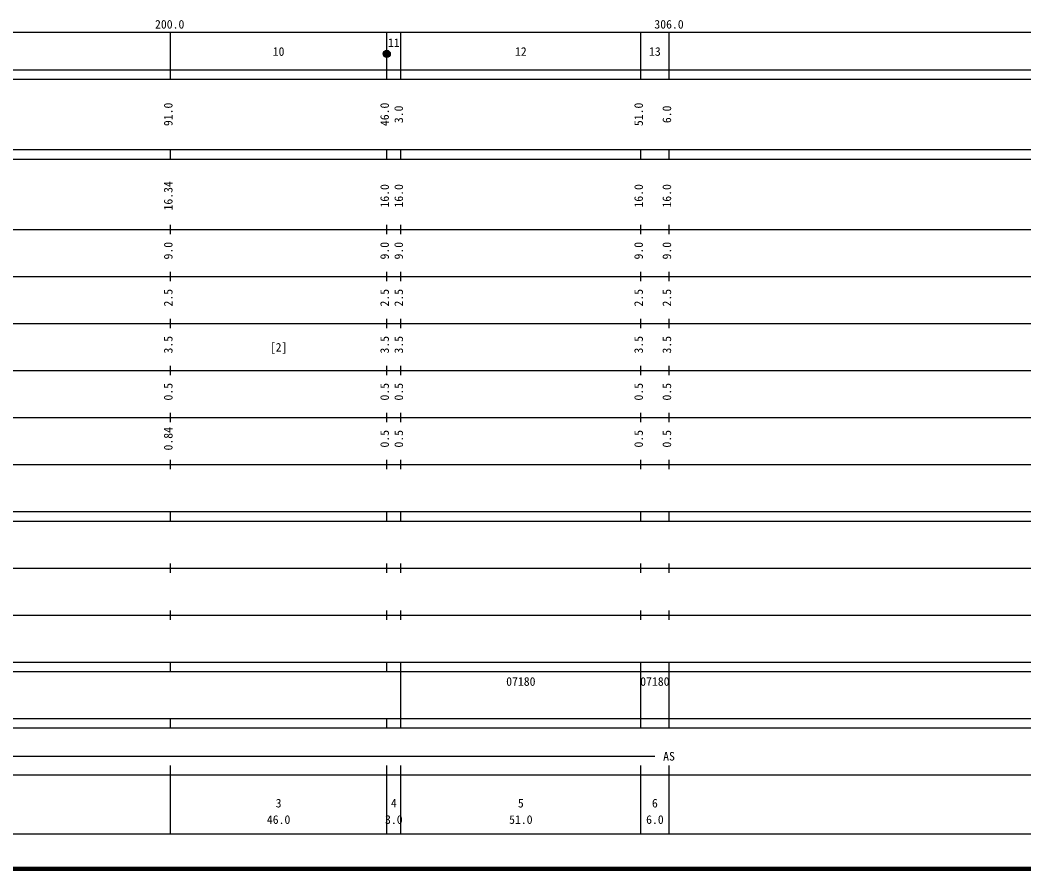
# Model space of a CAD drawing. Units: millimetres on the paper, enlarged 1000 times. Extents: x 40000 to 680000, y 20000 to 380000.
# Drawn here: x 236040 to 449454, y 20000 to 200558 of the extents above; entities that cross this region are included whole.
import ezdxf
from ezdxf.enums import TextEntityAlignment as Align

# ---------------------------------------------------------------- set-up
doc = ezdxf.new("R2010")
doc.units = ezdxf.units.MM
doc.header["$LTSCALE"] = 1000
doc.header["$PDMODE"] = 32
doc.header["$PDSIZE"] = 500
doc.layers.add('M-TTL', color=2, linetype='Continuous', lineweight=140)
doc.layers.add('M-TTL-BAND', color=7, linetype='Continuous', lineweight=25)
doc.styles.add('ＭＳ ゴシック', font='')
doc.styles.get('ＭＳ ゴシック').set_extended_font_data('MS Gothic')

msp = doc.modelspace()

# ---------------------------------------------------------------- linework, layer by layer
at = {"layer": 'M-TTL'}
msp.add_line((40000, 20000), (680000, 20000), dxfattribs=at)
at = {"layer": 'M-TTL-BAND'}
for p, q in [((68000, 198000), (579000, 198000)), ((268000, 188000), (268000, 198000)), ((314000, 188000), (314000, 198000)), ((317000, 188000), (317000, 198000)), ((368000, 188000), (368000, 198000)), ((374000, 188000), (374000, 198000)), ((40000, 190000), (579000, 190000)), ((40000, 188000), (579000, 188000)), ((40000, 173000), (579000, 173000)), ((268000, 171000), (268000, 173000)), ((314000, 171000), (314000, 173000)), ((317000, 171000), (317000, 173000)), ((368000, 171000), (368000, 173000)), ((374000, 171000), (374000, 173000)), ((40000, 171000), (579000, 171000)), ((40000, 156000), (579000, 156000)), ((268000, 155000), (268000, 157000)), ((314000, 155000), (314000, 157000)), ((317000, 155000), (317000, 157000)), ((368000, 155000), (368000, 157000)), ((374000, 155000), (374000, 157000)), ((46000, 146000), (579000, 146000)), ((268000, 145000), (268000, 147000)), ((314000, 145000), (314000, 147000)), ((317000, 145000), (317000, 147000)), ((368000, 145000), (368000, 147000)), ((374000, 145000), (374000, 147000)), ((268000, 135000), (268000, 137000)), ((314000, 135000), (314000, 137000)), ((317000, 135000), (317000, 137000)), ((368000, 135000), (368000, 137000)), ((374000, 135000), (374000, 137000)), ((52000, 136000), (579000, 136000)), ((46000, 126000), (579000, 126000)), ((268000, 125000), (268000, 127000)), ((314000, 125000), (314000, 127000)), ((317000, 125000), (317000, 127000)), ((368000, 125000), (368000, 127000)), ((374000, 125000), (374000, 127000)), ((52000, 116000), (579000, 116000)), ((268000, 115000), (268000, 117000)), ((314000, 115000), (314000, 117000)), ((317000, 115000), (317000, 117000)), ((368000, 115000), (368000, 117000)), ((374000, 115000), (374000, 117000)), ((268000, 105000), (268000, 107000)), ((314000, 105000), (314000, 107000)), ((317000, 105000), (317000, 107000)), ((368000, 105000), (368000, 107000)), ((374000, 105000), (374000, 107000)), ((46000, 106000), (579000, 106000)), ((40000, 96000), (579000, 96000)), ((40000, 94000), (579000, 94000)), ((268000, 94000), (268000, 96000)), ((314000, 94000), (314000, 96000)), ((317000, 94000), (317000, 96000)), ((368000, 94000), (368000, 96000)), ((374000, 94000), (374000, 96000)), ((49000, 84000), (579000, 84000)), ((268000, 83000), (268000, 85000)), ((314000, 83000), (314000, 85000)), ((317000, 83000), (317000, 85000)), ((368000, 83000), (368000, 85000)), ((374000, 83000), (374000, 85000)), ((268000, 73000), (268000, 75000)), ((314000, 73000), (314000, 75000)), ((317000, 73000), (317000, 75000)), ((368000, 73000), (368000, 75000)), ((374000, 73000), (374000, 75000)), ((40000, 74000), (579000, 74000)), ((40000, 64000), (579000, 64000)), ((40000, 62000), (579000, 62000)), ((268000, 62000), (268000, 64000)), ((314000, 62000), (314000, 64000)), ((317000, 62000), (317000, 64000)), ((317000, 52000), (317000, 62000)), ((368000, 62000), (368000, 64000)), ((368000, 52000), (368000, 62000)), ((368000, 52000), (368000, 62000)), ((374000, 62000), (374000, 64000)), ((374000, 52000), (374000, 62000)), ((40000, 52000), (579000, 52000)), ((268000, 50000), (268000, 52000)), ((314000, 50000), (314000, 52000)), ((317000, 50000), (317000, 52000)), ((368000, 50000), (368000, 52000)), ((374000, 50000), (374000, 52000)), ((40000, 50000), (579000, 50000)), ((71000, 44000), (371000, 44000)), ((268000, 27500), (268000, 42000)), ((314000, 27500), (314000, 42000)), ((317000, 27500), (317000, 42000)), ((368000, 27500), (368000, 42000)), ((374000, 27500), (374000, 42000)), ((40000, 40000), (579000, 40000)), ((68000, 27500), (579000, 27500))]:
    msp.add_line(p, q, dxfattribs=at)
for radius in [750, 600, 450, 300, 150, 20]:
    msp.add_circle((314000, 193370), radius, dxfattribs=at)
msp.add_point((314000, 193370), dxfattribs=at)

# ---------------------------------------------------------------- texts
at = {"layer": 'M-TTL-BAND', "style": 'ＭＳ ゴシック'}
for s, p in [('200.0', (267844, 198195)), ('306.0', (374000, 198195)), ('11', (315500, 194278)), ('10', (291000, 192405)), ('12', (342500, 192405)), ('13', (371000, 192405)), ('[2]', (291000, 129500)), ('07180', (342500, 58405)), ('07180', (371000, 58405)), ('AS', (374000, 42500)), ('3', (291000, 32523)), ('4', (315500, 32523)), ('5', (342500, 32523)), ('6', (371000, 32523)), ('46.0', (291000, 29033)), ('3.0', (315500, 29033)), ('51.0', (342500, 29033)), ('6.0', (371000, 29033))]:
    msp.add_text(s, height=1833, dxfattribs=at).set_placement(p, align=Align.BOTTOM_CENTER)
for s, p in [('91.0', (269000, 180500)), ('46.0', (315000, 180500)), ('3.0', (318000, 180500)), ('51.0', (369000, 180500)), ('6.0', (375000, 180500)), ('16.34', (269000, 163174)), ('16.0', (315000, 163174)), ('16.0', (318000, 163174)), ('16.0', (369000, 163174)), ('16.0', (375000, 163174)), ('9.0', (269000, 151500)), ('9.0', (315000, 151500)), ('9.0', (318000, 151500)), ('9.0', (369000, 151500)), ('9.0', (375000, 151500)), ('2.5', (269000, 141500)), ('2.5', (315000, 141500)), ('2.5', (318000, 141500)), ('2.5', (369000, 141500)), ('2.5', (375000, 141500)), ('3.5', (269000, 131500)), ('3.5', (315000, 131500)), ('3.5', (318000, 131500)), ('3.5', (369000, 131500)), ('3.5', (375000, 131500)), ('0.5', (269000, 121500)), ('0.5', (315000, 121500)), ('0.5', (318000, 121500)), ('0.5', (369000, 121500)), ('0.5', (375000, 121500)), ('0.84', (269000, 111500)), ('0.5', (315000, 111500)), ('0.5', (318000, 111500)), ('0.5', (369000, 111500)), ('0.5', (375000, 111500))]:
    msp.add_text(s, height=1833, rotation=90, dxfattribs=at).set_placement(p, align=Align.BOTTOM_CENTER)

doc.saveas('drawing.dxf')
